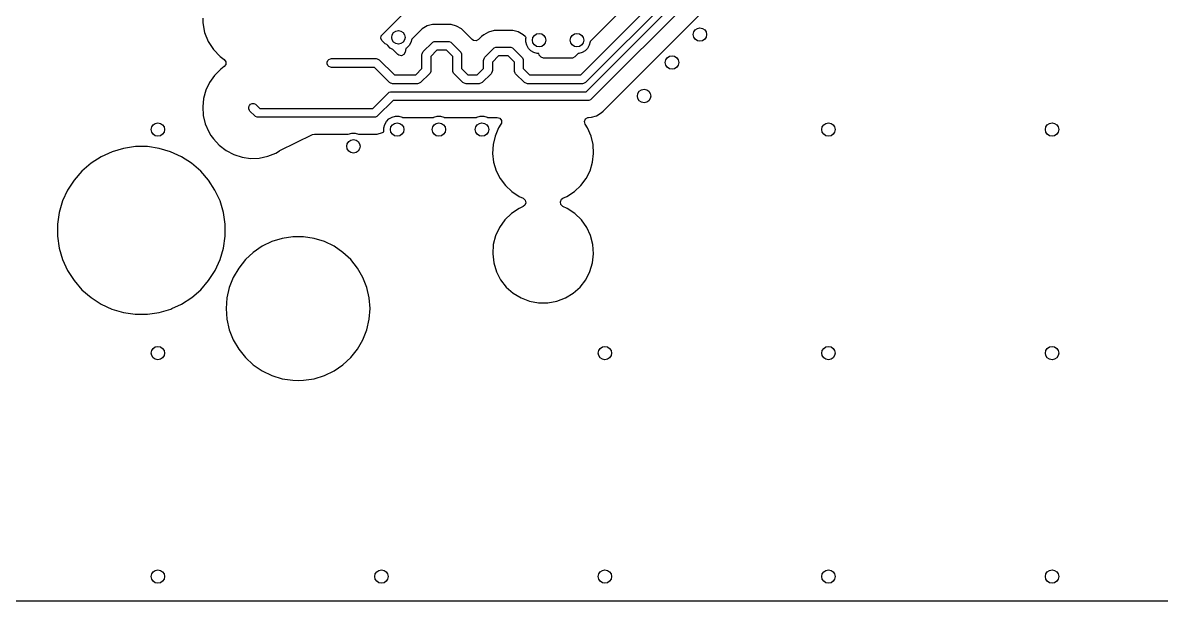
# Model space of a CAD drawing. Header units: inches. Extents: x 5.8 to 18, y -6.4 to -1.3.
# Drawn here: x 14.215 to 15.233, y -6.36 to -5.843 of the extents above; entities that cross this region are included whole.
import ezdxf

# ---------------------------------------------------------------- set-up
doc = ezdxf.new("R2010")
doc.units = ezdxf.units.IN
doc.header["$MEASUREMENT"] = 0
doc.layers.add('F.Cu', color=13, linetype='CONTINUOUS', true_color=0xc83434)

msp = doc.modelspace()

# ---------------------------------------------------------------- linework, layer by layer
at = {"layer": 'F.Cu', "linetype": 'CONTINUOUS'}
for p, q in [((14.7139, -5.8893), (14.8878, -5.7155)), ((14.8945, -5.7199), (14.7183, -5.896)), ((14.7189, -5.9043), (14.9016, -5.7216)), ((14.9083, -5.726), (14.7233, -5.911)), ((14.7341, -5.9217), (14.8636, -5.7921)), ((14.5362, -5.8533), (14.5695, -5.8199)), ((14.7489, -5.833), (14.7225, -5.8594)), ((14.3757, -5.8386), (14.3758, -5.8428)), ((14.3758, -5.8428), (14.3774, -5.8514)), ((14.5764, -5.8455), (14.572, -5.8481)), ((14.5812, -5.8442), (14.5764, -5.8455)), ((14.5838, -5.8441), (14.5812, -5.8442)), ((14.5954, -5.8441), (14.5838, -5.8441)), ((14.5979, -5.8442), (14.5954, -5.8441)), ((14.6028, -5.8456), (14.5979, -5.8442)), ((14.6072, -5.8482), (14.6028, -5.8456)), ((14.3774, -5.8514), (14.3807, -5.8594)), ((14.5351, -5.8567), (14.5355, -5.8543)), ((14.5362, -5.8589), (14.5351, -5.8567)), ((14.5355, -5.8543), (14.5362, -5.8533)), ((14.5702, -5.8499), (14.5627, -5.8574)), ((14.572, -5.8481), (14.5702, -5.8499)), ((14.6091, -5.8499), (14.6072, -5.8482)), ((14.6169, -5.8577), (14.6091, -5.8499)), ((14.6252, -5.855), (14.6226, -5.8577)), ((14.6271, -5.8534), (14.6252, -5.855)), ((14.6315, -5.8509), (14.6271, -5.8534)), ((14.6364, -5.8495), (14.6315, -5.8509)), ((14.6389, -5.8495), (14.6364, -5.8495)), ((14.6506, -5.8495), (14.6389, -5.8495)), ((14.6531, -5.8495), (14.6506, -5.8495)), ((14.658, -5.8508), (14.6531, -5.8495)), ((14.6624, -5.8533), (14.658, -5.8508)), ((14.6642, -5.855), (14.6624, -5.8533)), ((14.665, -5.8558), (14.6642, -5.855)), ((14.6647, -5.8567), (14.665, -5.8558)), ((14.6647, -5.8598), (14.6647, -5.8567)), ((14.3807, -5.8594), (14.3854, -5.8667)), ((14.3854, -5.8667), (14.3914, -5.8729)), ((14.538, -5.8607), (14.5362, -5.8589)), ((14.5391, -5.8615), (14.538, -5.8607)), ((14.5406, -5.8622), (14.5391, -5.8615)), ((14.5409, -5.8624), (14.5406, -5.8622)), ((14.5413, -5.8631), (14.5409, -5.8624)), ((14.5435, -5.8653), (14.5413, -5.8631)), ((14.5459, -5.8667), (14.5435, -5.8653)), ((14.5502, -5.8709), (14.5459, -5.8667)), ((14.5575, -5.8657), (14.5569, -5.8688)), ((14.5581, -5.8653), (14.5575, -5.8656)), ((14.5575, -5.8656), (14.5575, -5.8657)), ((14.5603, -5.8631), (14.5581, -5.8653)), ((14.5619, -5.8603), (14.5603, -5.8631)), ((14.5627, -5.8574), (14.5619, -5.8603)), ((14.573, -5.8683), (14.5809, -5.8605)), ((14.5809, -5.8605), (14.5815, -5.86)), ((14.5815, -5.86), (14.5829, -5.8594)), ((14.5829, -5.8594), (14.5837, -5.8593)), ((14.5837, -5.8593), (14.5955, -5.8593)), ((14.5955, -5.8593), (14.5963, -5.8594)), ((14.5963, -5.8594), (14.5977, -5.86)), ((14.5977, -5.86), (14.5983, -5.8605)), ((14.5983, -5.8605), (14.6062, -5.8683)), ((14.6179, -5.8585), (14.6169, -5.8577)), ((14.6204, -5.8589), (14.6179, -5.8585)), ((14.6226, -5.8577), (14.6204, -5.8589)), ((14.6282, -5.8735), (14.636, -5.8656)), ((14.636, -5.8656), (14.6366, -5.8651)), ((14.6366, -5.8651), (14.6381, -5.8645)), ((14.6381, -5.8645), (14.6388, -5.8645)), ((14.6388, -5.8645), (14.6506, -5.8645)), ((14.6506, -5.8645), (14.6514, -5.8645)), ((14.6514, -5.8645), (14.6528, -5.8651)), ((14.6528, -5.8651), (14.6534, -5.8656)), ((14.6534, -5.8656), (14.6613, -5.8735)), ((14.6656, -5.8628), (14.6647, -5.8598)), ((14.6671, -5.8656), (14.6656, -5.8628)), ((14.6693, -5.8678), (14.6671, -5.8656)), ((14.7201, -5.8656), (14.7179, -5.8678)), ((14.7216, -5.8628), (14.7201, -5.8656)), ((14.7225, -5.8598), (14.7216, -5.8628)), ((14.7225, -5.8594), (14.7225, -5.8598)), ((14.3914, -5.8729), (14.3949, -5.8755)), ((14.3949, -5.8755), (14.3964, -5.8775)), ((14.487, -5.8779), (14.4876, -5.8765)), ((14.4876, -5.8765), (14.4887, -5.8754)), ((14.4887, -5.8754), (14.4901, -5.8748)), ((14.4901, -5.8748), (14.4909, -5.8747)), ((14.4909, -5.8747), (14.5309, -5.8747)), ((14.5309, -5.8747), (14.5317, -5.8748)), ((14.5317, -5.8748), (14.5331, -5.8754)), ((14.5331, -5.8754), (14.5337, -5.8759)), ((14.5337, -5.8759), (14.5472, -5.8893)), ((14.5511, -5.8716), (14.5502, -5.8709)), ((14.5535, -5.8721), (14.5511, -5.8716)), ((14.5558, -5.871), (14.5535, -5.8721)), ((14.5569, -5.8688), (14.5558, -5.871)), ((14.5719, -5.8711), (14.572, -5.8704)), ((14.5719, -5.8837), (14.5719, -5.8711)), ((14.572, -5.8704), (14.5726, -5.8689)), ((14.5726, -5.8689), (14.573, -5.8683)), ((14.5853, -5.8672), (14.5798, -5.8728)), ((14.5798, -5.8728), (14.5798, -5.8854)), ((14.5939, -5.8672), (14.5853, -5.8672)), ((14.5994, -5.8728), (14.5939, -5.8672)), ((14.5994, -5.8854), (14.5994, -5.8728)), ((14.6062, -5.8683), (14.6067, -5.8689)), ((14.6067, -5.8689), (14.6072, -5.8704)), ((14.6072, -5.8704), (14.6073, -5.8711)), ((14.6073, -5.8711), (14.6073, -5.8837)), ((14.627, -5.8763), (14.6271, -5.8755)), ((14.627, -5.8837), (14.627, -5.8763)), ((14.6271, -5.8755), (14.6277, -5.8741)), ((14.6277, -5.8741), (14.6282, -5.8735)), ((14.6404, -5.8723), (14.6349, -5.8779)), ((14.649, -5.8723), (14.6404, -5.8723)), ((14.6546, -5.8779), (14.649, -5.8723)), ((14.6613, -5.8735), (14.6618, -5.8741)), ((14.6618, -5.8741), (14.6624, -5.8755)), ((14.6624, -5.8755), (14.6624, -5.8763)), ((14.6624, -5.8763), (14.6624, -5.8837)), ((14.6721, -5.8693), (14.6693, -5.8678)), ((14.6751, -5.8702), (14.6721, -5.8693)), ((14.6765, -5.8702), (14.6751, -5.8702)), ((14.6769, -5.8714), (14.6765, -5.8702)), ((14.6769, -5.8715), (14.6769, -5.8714)), ((14.6784, -5.8735), (14.6769, -5.8715)), ((14.6807, -5.8743), (14.6784, -5.8735)), ((14.7059, -5.8743), (14.6807, -5.8743)), ((14.7066, -5.8742), (14.7059, -5.8743)), ((14.7088, -5.8731), (14.7066, -5.8742)), ((14.7117, -5.8702), (14.7088, -5.8731)), ((14.7121, -5.8702), (14.7117, -5.8702)), ((14.7151, -5.8693), (14.7121, -5.8702)), ((14.7179, -5.8678), (14.7151, -5.8693)), ((14.3918, -5.8842), (14.3863, -5.8897)), ((14.3949, -5.8819), (14.3918, -5.8842)), ((14.3964, -5.88), (14.3949, -5.8819)), ((14.3964, -5.8775), (14.3964, -5.88)), ((14.487, -5.8794), (14.487, -5.8779)), ((14.4876, -5.8808), (14.487, -5.8794)), ((14.4887, -5.8819), (14.4876, -5.8808)), ((14.4901, -5.8825), (14.4887, -5.8819)), ((14.4909, -5.8826), (14.4901, -5.8825)), ((14.5293, -5.8826), (14.4909, -5.8826)), ((14.5428, -5.896), (14.5293, -5.8826)), ((14.5663, -5.8893), (14.5719, -5.8837)), ((14.5797, -5.8861), (14.5791, -5.8876)), ((14.5798, -5.8854), (14.5797, -5.8861)), ((14.5995, -5.8861), (14.5994, -5.8854)), ((14.6001, -5.8876), (14.5995, -5.8861)), ((14.6073, -5.8837), (14.6129, -5.8893)), ((14.6214, -5.8893), (14.627, -5.8837)), ((14.6348, -5.8861), (14.6342, -5.8876)), ((14.6349, -5.8854), (14.6348, -5.8861)), ((14.6349, -5.8779), (14.6349, -5.8854)), ((14.6546, -5.8854), (14.6546, -5.8779)), ((14.6546, -5.8861), (14.6546, -5.8854)), ((14.6552, -5.8876), (14.6546, -5.8861)), ((14.6624, -5.8837), (14.668, -5.8893)), ((14.3819, -5.896), (14.3786, -5.9029)), ((14.3863, -5.8897), (14.3819, -5.896)), ((14.5434, -5.8965), (14.5428, -5.896)), ((14.5438, -5.8967), (14.5434, -5.8965)), ((14.5448, -5.8971), (14.5438, -5.8967)), ((14.5456, -5.8972), (14.5448, -5.8971)), ((14.568, -5.8972), (14.5456, -5.8972)), ((14.5472, -5.8893), (14.5663, -5.8893)), ((14.5687, -5.8971), (14.568, -5.8972)), ((14.5701, -5.8965), (14.5687, -5.8971)), ((14.5707, -5.896), (14.5701, -5.8965)), ((14.5786, -5.8882), (14.5707, -5.896)), ((14.5791, -5.8876), (14.5786, -5.8882)), ((14.6006, -5.8882), (14.6001, -5.8876)), ((14.6085, -5.896), (14.6006, -5.8882)), ((14.6091, -5.8965), (14.6085, -5.896)), ((14.6105, -5.8971), (14.6091, -5.8965)), ((14.6113, -5.8972), (14.6105, -5.8971)), ((14.6231, -5.8972), (14.6113, -5.8972)), ((14.6129, -5.8893), (14.6214, -5.8893)), ((14.6238, -5.8971), (14.6231, -5.8972)), ((14.6253, -5.8965), (14.6238, -5.8971)), ((14.6259, -5.896), (14.6253, -5.8965)), ((14.6337, -5.8882), (14.6259, -5.896)), ((14.6342, -5.8876), (14.6337, -5.8882)), ((14.6557, -5.8882), (14.6552, -5.8876)), ((14.6636, -5.896), (14.6557, -5.8882)), ((14.6642, -5.8965), (14.6636, -5.896)), ((14.6656, -5.8971), (14.6642, -5.8965)), ((14.6664, -5.8972), (14.6656, -5.8971)), ((14.7156, -5.8972), (14.6664, -5.8972)), ((14.668, -5.8893), (14.7139, -5.8893)), ((14.7163, -5.8971), (14.7156, -5.8972)), ((14.7177, -5.8965), (14.7163, -5.8971)), ((14.7183, -5.896), (14.7177, -5.8965)), ((14.3786, -5.9029), (14.3765, -5.9103)), ((14.5278, -5.9193), (14.5416, -5.9055)), ((14.5416, -5.9055), (14.5422, -5.905)), ((14.5422, -5.905), (14.5426, -5.9048)), ((14.5426, -5.9048), (14.5436, -5.9044)), ((14.5436, -5.9044), (14.5444, -5.9043)), ((14.5444, -5.9043), (14.7189, -5.9043)), ((14.3765, -5.9103), (14.3757, -5.918)), ((14.417, -5.918), (14.4176, -5.9166)), ((14.4176, -5.9166), (14.4186, -5.9155)), ((14.4186, -5.9155), (14.4201, -5.9149)), ((14.4201, -5.9149), (14.4216, -5.9149)), ((14.4216, -5.9149), (14.423, -5.9155)), ((14.423, -5.9155), (14.4236, -5.916)), ((14.4236, -5.916), (14.4269, -5.9193)), ((14.546, -5.9122), (14.5322, -5.926)), ((14.7206, -5.9122), (14.546, -5.9122)), ((14.7213, -5.9121), (14.7206, -5.9122)), ((14.7227, -5.9115), (14.7213, -5.9121)), ((14.7233, -5.911), (14.7227, -5.9115)), ((14.3757, -5.918), (14.3762, -5.9257)), ((14.3762, -5.9257), (14.378, -5.9331)), ((14.417, -5.9196), (14.417, -5.918)), ((14.4176, -5.921), (14.417, -5.9196)), ((14.418, -5.9216), (14.4176, -5.921)), ((14.4225, -5.926), (14.418, -5.9216)), ((14.4231, -5.9265), (14.4225, -5.926)), ((14.4245, -5.9271), (14.4231, -5.9265)), ((14.4253, -5.9272), (14.4245, -5.9271)), ((14.5294, -5.9272), (14.4253, -5.9272)), ((14.4269, -5.9193), (14.5278, -5.9193)), ((14.5302, -5.9271), (14.5294, -5.9272)), ((14.5316, -5.9265), (14.5302, -5.9271)), ((14.5322, -5.926), (14.5316, -5.9265)), ((14.5424, -5.9287), (14.5451, -5.9272)), ((14.5451, -5.9272), (14.5482, -5.9263)), ((14.5482, -5.9263), (14.5513, -5.9263)), ((14.5513, -5.9263), (14.5543, -5.9272)), ((14.5543, -5.9272), (14.5545, -5.9273)), ((14.5545, -5.9273), (14.5822, -5.9273)), ((14.5822, -5.9273), (14.5824, -5.9272)), ((14.5824, -5.9272), (14.5855, -5.9263)), ((14.5855, -5.9263), (14.5886, -5.9263)), ((14.5886, -5.9263), (14.5916, -5.9272)), ((14.5916, -5.9272), (14.5918, -5.9273)), ((14.5918, -5.9273), (14.6207, -5.9273)), ((14.6207, -5.9273), (14.621, -5.9272)), ((14.621, -5.9272), (14.624, -5.9263)), ((14.624, -5.9263), (14.6271, -5.9263)), ((14.6271, -5.9263), (14.6301, -5.9272)), ((14.6301, -5.9272), (14.6304, -5.9273)), ((14.6304, -5.9273), (14.6392, -5.9273)), ((14.6392, -5.9273), (14.6416, -5.928)), ((14.6416, -5.928), (14.643, -5.93)), ((14.7182, -5.9287), (14.7203, -5.9274)), ((14.7203, -5.9274), (14.721, -5.9273)), ((14.721, -5.9273), (14.7235, -5.9271)), ((14.7235, -5.9271), (14.7281, -5.9258)), ((14.7281, -5.9258), (14.7323, -5.9233)), ((14.7323, -5.9233), (14.7341, -5.9217)), ((14.378, -5.9331), (14.3811, -5.9402)), ((14.5378, -5.9367), (14.5386, -5.9337)), ((14.5378, -5.9398), (14.5378, -5.9367)), ((14.5386, -5.9337), (14.5402, -5.9309)), ((14.5402, -5.9309), (14.5424, -5.9287)), ((14.6405, -5.9368), (14.6374, -5.9441)), ((14.6426, -5.9334), (14.6405, -5.9368)), ((14.643, -5.9325), (14.6426, -5.9334)), ((14.643, -5.93), (14.643, -5.9325)), ((14.7173, -5.931), (14.7182, -5.9287)), ((14.7179, -5.9334), (14.7173, -5.931)), ((14.72, -5.9368), (14.7179, -5.9334)), ((14.7232, -5.9441), (14.72, -5.9368)), ((14.3811, -5.9402), (14.3831, -5.9435)), ((14.3831, -5.9435), (14.3853, -5.9466)), ((14.3853, -5.9466), (14.3906, -5.9523)), ((14.4447, -5.957), (14.4739, -5.9427)), ((14.4739, -5.9427), (14.4756, -5.9422)), ((14.4756, -5.9422), (14.5058, -5.9422)), ((14.5058, -5.9422), (14.506, -5.9422)), ((14.506, -5.9422), (14.509, -5.9413)), ((14.509, -5.9413), (14.5121, -5.9413)), ((14.5121, -5.9413), (14.5151, -5.9422)), ((14.5151, -5.9422), (14.5153, -5.9422)), ((14.5153, -5.9422), (14.5293, -5.9422)), ((14.5293, -5.9422), (14.5318, -5.9422)), ((14.5318, -5.9422), (14.5367, -5.9408)), ((14.5367, -5.9408), (14.5379, -5.9402)), ((14.5379, -5.9402), (14.5378, -5.9398)), ((14.6374, -5.9441), (14.6355, -5.9517)), ((14.725, -5.9517), (14.7232, -5.9441)), ((14.2946, -5.958), (14.2848, -5.9625)), ((14.3049, -5.955), (14.2946, -5.958)), ((14.3155, -5.9535), (14.3049, -5.955)), ((14.3262, -5.9535), (14.3155, -5.9535)), ((14.3368, -5.955), (14.3262, -5.9535)), ((14.347, -5.958), (14.3368, -5.955)), ((14.3568, -5.9625), (14.347, -5.958)), ((14.3906, -5.9523), (14.3967, -5.957)), ((14.3967, -5.957), (14.4036, -5.9606)), ((14.4411, -5.9592), (14.4445, -5.9572)), ((14.4445, -5.9572), (14.4447, -5.957)), ((14.6355, -5.9517), (14.6351, -5.9596)), ((14.7255, -5.9596), (14.725, -5.9517)), ((14.2758, -5.9683), (14.2677, -5.9753)), ((14.2848, -5.9625), (14.2758, -5.9683)), ((14.3658, -5.9683), (14.3568, -5.9625)), ((14.3739, -5.9753), (14.3658, -5.9683)), ((14.4036, -5.9606), (14.4109, -5.9629)), ((14.4109, -5.9629), (14.4186, -5.964)), ((14.4186, -5.964), (14.4263, -5.9637)), ((14.4263, -5.9637), (14.4339, -5.9621)), ((14.4339, -5.9621), (14.4411, -5.9592)), ((14.6351, -5.9596), (14.636, -5.9674)), ((14.636, -5.9674), (14.6383, -5.975)), ((14.7223, -5.975), (14.7245, -5.9674)), ((14.7245, -5.9674), (14.7255, -5.9596)), ((14.2677, -5.9753), (14.2607, -5.9834)), ((14.3809, -5.9834), (14.3739, -5.9753)), ((14.6383, -5.975), (14.6418, -5.982)), ((14.7187, -5.982), (14.7223, -5.975)), ((14.2607, -5.9834), (14.2549, -5.9924)), ((14.3867, -5.9924), (14.3809, -5.9834)), ((14.6418, -5.982), (14.6465, -5.9883)), ((14.6465, -5.9883), (14.6523, -5.9937)), ((14.7083, -5.9937), (14.714, -5.9883)), ((14.714, -5.9883), (14.7187, -5.982)), ((14.2549, -5.9924), (14.2504, -6.0021)), ((14.3912, -6.0021), (14.3867, -5.9924)), ((14.6523, -5.9937), (14.6589, -5.998)), ((14.6589, -5.998), (14.6625, -5.9997)), ((14.698, -5.9997), (14.7016, -5.998)), ((14.7016, -5.998), (14.7083, -5.9937)), ((14.2504, -6.0021), (14.2474, -6.0124)), ((14.3942, -6.0124), (14.3912, -6.0021)), ((14.6588, -6.0087), (14.6519, -6.0133)), ((14.6625, -6.007), (14.6588, -6.0087)), ((14.6625, -5.9997), (14.6643, -6.0014)), ((14.6638, -6.006), (14.6625, -6.007)), ((14.6648, -6.0038), (14.6638, -6.006)), ((14.6643, -6.0014), (14.6648, -6.0038)), ((14.6957, -6.0029), (14.6967, -6.0006)), ((14.6962, -6.0053), (14.6957, -6.0029)), ((14.698, -6.007), (14.6962, -6.0053)), ((14.6967, -6.0006), (14.698, -5.9997)), ((14.7018, -6.0087), (14.698, -6.007)), ((14.7087, -6.0133), (14.7018, -6.0087)), ((14.2474, -6.0124), (14.2459, -6.023)), ((14.3957, -6.023), (14.3942, -6.0124)), ((14.646, -6.019), (14.6412, -6.0257)), ((14.6519, -6.0133), (14.646, -6.019)), ((14.7146, -6.019), (14.7087, -6.0133)), ((14.7193, -6.0257), (14.7146, -6.019)), ((14.2459, -6.023), (14.2458, -6.0283)), ((14.2458, -6.0283), (14.2459, -6.0337)), ((14.3958, -6.0283), (14.3957, -6.023)), ((14.3958, -6.0337), (14.3958, -6.0283)), ((14.6412, -6.0257), (14.6378, -6.0332)), ((14.7228, -6.0331), (14.7193, -6.0257)), ((14.2459, -6.0337), (14.2474, -6.0443)), ((14.3942, -6.0443), (14.3958, -6.0337)), ((14.4375, -6.0385), (14.4289, -6.0426)), ((14.4467, -6.0356), (14.4375, -6.0385)), ((14.4563, -6.0342), (14.4467, -6.0356)), ((14.4611, -6.0341), (14.4563, -6.0342)), ((14.4658, -6.0342), (14.4611, -6.0341)), ((14.4754, -6.0356), (14.4658, -6.0342)), ((14.4846, -6.0385), (14.4754, -6.0356)), ((14.4933, -6.0426), (14.4846, -6.0385)), ((14.6378, -6.0332), (14.6357, -6.0412)), ((14.7249, -6.0411), (14.7228, -6.0331)), ((14.2474, -6.0443), (14.2504, -6.0546)), ((14.3912, -6.0546), (14.3942, -6.0443)), ((14.4209, -6.0481), (14.4139, -6.0546)), ((14.4289, -6.0426), (14.4209, -6.0481)), ((14.5012, -6.0481), (14.4933, -6.0426)), ((14.5083, -6.0546), (14.5012, -6.0481)), ((14.6357, -6.0412), (14.6352, -6.0494)), ((14.6352, -6.0494), (14.6361, -6.0575)), ((14.7245, -6.0575), (14.7255, -6.0493)), ((14.7255, -6.0493), (14.7249, -6.0411)), ((14.2504, -6.0546), (14.2548, -6.0644)), ((14.3868, -6.0644), (14.3912, -6.0546)), ((14.4139, -6.0546), (14.4079, -6.0621)), ((14.5143, -6.0621), (14.5083, -6.0546)), ((14.6361, -6.0575), (14.6385, -6.0654)), ((14.7222, -6.0653), (14.7245, -6.0575)), ((14.2548, -6.0644), (14.2606, -6.0734)), ((14.381, -6.0734), (14.3868, -6.0644)), ((14.403, -6.0705), (14.3995, -6.0794)), ((14.4079, -6.0621), (14.403, -6.0705)), ((14.5191, -6.0705), (14.5143, -6.0621)), ((14.5226, -6.0794), (14.5191, -6.0705)), ((14.6385, -6.0654), (14.6423, -6.0727)), ((14.7184, -6.0726), (14.7222, -6.0653)), ((14.2606, -6.0734), (14.2676, -6.0815)), ((14.374, -6.0815), (14.381, -6.0734)), ((14.3995, -6.0794), (14.3974, -6.0888)), ((14.5247, -6.0888), (14.5226, -6.0794)), ((14.6423, -6.0727), (14.6473, -6.0792)), ((14.6473, -6.0792), (14.6534, -6.0847)), ((14.7072, -6.0846), (14.7134, -6.0791)), ((14.7134, -6.0791), (14.7184, -6.0726)), ((14.2676, -6.0815), (14.2758, -6.0885)), ((14.2758, -6.0885), (14.2848, -6.0944)), ((14.3568, -6.0944), (14.3659, -6.0885)), ((14.3659, -6.0885), (14.374, -6.0815)), ((14.3974, -6.0888), (14.3967, -6.0984)), ((14.5255, -6.0984), (14.5247, -6.0888)), ((14.6534, -6.0847), (14.6605, -6.0889)), ((14.6605, -6.0889), (14.6682, -6.0918)), ((14.6925, -6.0918), (14.7002, -6.0889)), ((14.7002, -6.0889), (14.7072, -6.0846)), ((14.2848, -6.0944), (14.2945, -6.0988)), ((14.2945, -6.0988), (14.3048, -6.1018)), ((14.3368, -6.1018), (14.3471, -6.0988)), ((14.3471, -6.0988), (14.348, -6.0984)), ((14.348, -6.0984), (14.3568, -6.0944)), ((14.3967, -6.0984), (14.3974, -6.108)), ((14.5247, -6.108), (14.5255, -6.0984)), ((14.6682, -6.0918), (14.6763, -6.0933)), ((14.6763, -6.0933), (14.6804, -6.0934)), ((14.6804, -6.0934), (14.6844, -6.0933)), ((14.6844, -6.0933), (14.6925, -6.0918)), ((14.3048, -6.1018), (14.3154, -6.1034)), ((14.3154, -6.1034), (14.3262, -6.1034)), ((14.3262, -6.1034), (14.3368, -6.1018)), ((14.3974, -6.108), (14.3995, -6.1174)), ((14.5226, -6.1174), (14.5247, -6.108)), ((14.3995, -6.1174), (14.403, -6.1263)), ((14.5191, -6.1263), (14.5226, -6.1174)), ((14.403, -6.1263), (14.4079, -6.1347)), ((14.5143, -6.1347), (14.5191, -6.1263)), ((14.4079, -6.1347), (14.4139, -6.1422)), ((14.5083, -6.1422), (14.5143, -6.1347)), ((14.4139, -6.1422), (14.4209, -6.1487)), ((14.4209, -6.1487), (14.4289, -6.1542)), ((14.4933, -6.1542), (14.5012, -6.1487)), ((14.5012, -6.1487), (14.5083, -6.1422)), ((14.4289, -6.1542), (14.4375, -6.1583)), ((14.4375, -6.1583), (14.4467, -6.1612)), ((14.4467, -6.1612), (14.4563, -6.1626)), ((14.4658, -6.1626), (14.4754, -6.1612)), ((14.4754, -6.1612), (14.4846, -6.1583)), ((14.4846, -6.1583), (14.4933, -6.1542)), ((14.4563, -6.1626), (14.4611, -6.1627)), ((14.4611, -6.1627), (14.4658, -6.1626)), ((17.8994, -6.3603), (14.1987, -6.3603))]:
    msp.add_line(p, q, dxfattribs=at)
at = {"layer": 'F.Cu'}
for centre, radius in [((14.5508, -5.8557), 0.006), ((14.6767, -5.8582), 0.006), ((14.7106, -5.8582), 0.006), ((14.8206, -5.8532), 0.006), ((14.7956, -5.8782), 0.006), ((14.7706, -5.9082), 0.006), ((14.3356, -5.9382), 0.00598), ((14.5497, -5.9382), 0.006), ((14.587, -5.9382), 0.006), ((14.6256, -5.9382), 0.006), ((14.9356, -5.9382), 0.00598), ((15.1356, -5.9382), 0.00598), ((14.5106, -5.9532), 0.006), ((14.3356, -6.1382), 0.00598), ((14.7356, -6.1382), 0.00598), ((14.9356, -6.1382), 0.00598), ((15.1356, -6.1382), 0.00598), ((14.3356, -6.3382), 0.00598), ((14.5356, -6.3382), 0.00598), ((14.7356, -6.3382), 0.00598), ((14.9356, -6.3382), 0.00598), ((15.1356, -6.3382), 0.00598)]:
    msp.add_circle(centre, radius, dxfattribs=at)

doc.saveas('drawing.dxf')
